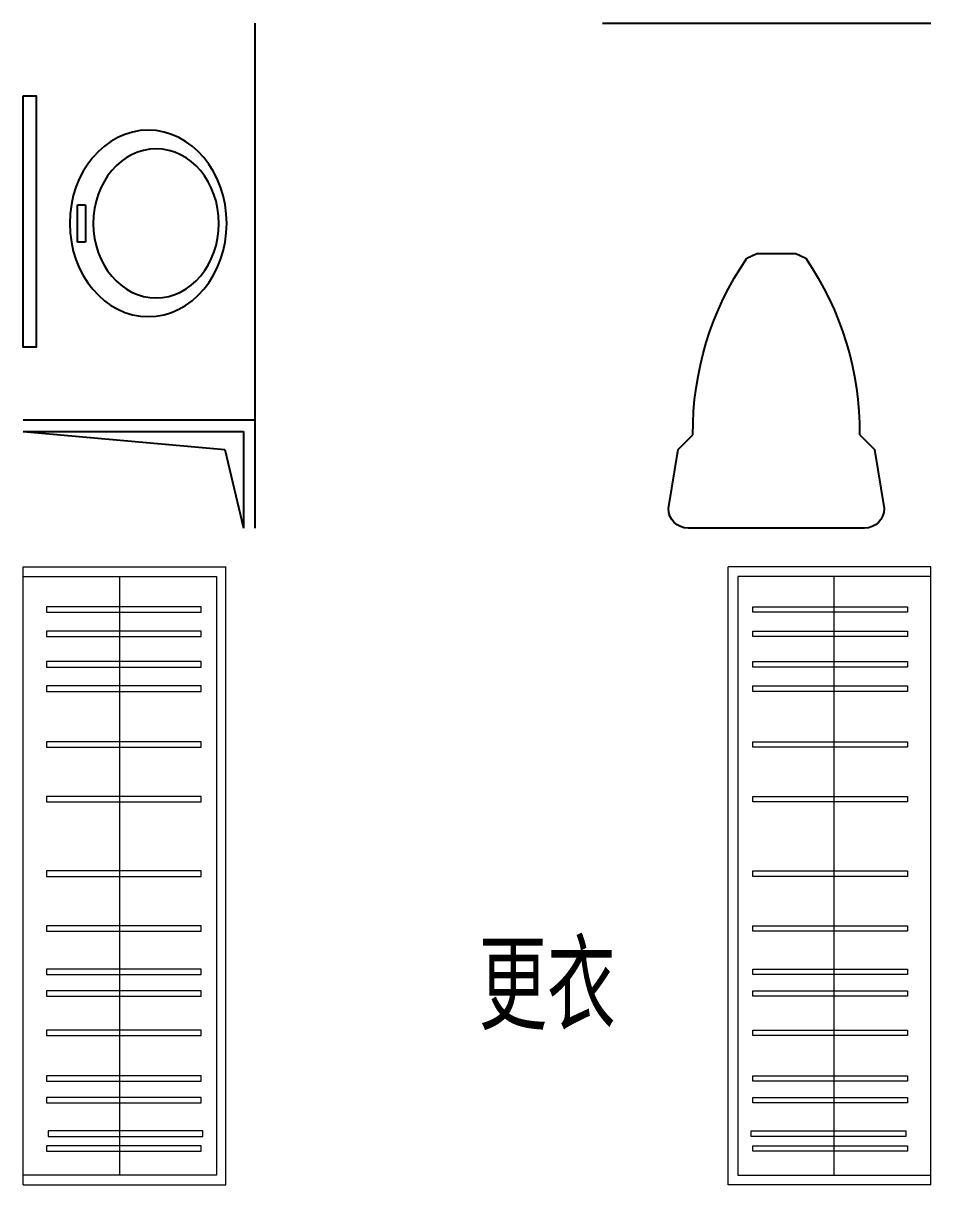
# Model space of a CAD drawing. Extents: x 72956 to 162056, y -6841 to 35159.
# Drawn here: x 112451 to 114801, y 12288 to 15295 of the extents above; entities that cross this region are included whole.
import ezdxf

# ---------------------------------------------------------------- set-up
doc = ezdxf.new("R2010")
doc.units = 0
doc.header["$LTSCALE"] = 1000
doc.header["$MEASUREMENT"] = 0
doc.layers.get('0').update_dxf_attribs({"linetype": 'CONTINUOUS'})
for name, color, linetype in [('-厨卫', 154, 'CONTINUOUS'), ('-文字', 7, 'CONTINUOUS'), ('-管井', 228, 'CONTINUOUS')]:
    doc.layers.add(name, color=color, linetype=linetype)
doc.layers.add('-家具', color=44, linetype='CONTINUOUS', lineweight=9)
doc.styles.add('样式 1', font='SIMHEI.TTF', dxfattribs={"width": 0.65, "height": 500})

# ---------------------------------------------------------------- blocks, each defined once
blk = doc.blocks.new('A$C3F2D3E33')
at = {"linetype": 'ByBlock'}
for p, q in [((228.6, 711.2), (203.2, 698.5)), ((330.2, 711.2), (228.6, 711.2)), ((355.6, 698.5), (330.2, 711.2)), ((63.5, 241.3), (25.4, 203.2)), ((533.4, 203.2), (495.3, 241.3)), ((25.4, 203.2), (0, 50.8)), ((558.8, 50.8), (533.4, 203.2)), ((50.8, 0), (508, 0))]:
    blk.add_line(p, q, dxfattribs=at)
for centre, radius, start, end in [((858.4, 248.4), 794.9, 145.5092, 180.5092), ((-299.6, 248.4), 794.9, 359.4908, 34.4908), ((50.8, 50.8), 50.8, 180, 270), ((508, 50.8), 50.8, 270, 0)]:
    blk.add_arc(centre, radius, start, end, dxfattribs=at)
blk = doc.blocks.new('A$C028E412E')
for p, q in [((193, 40.4), (289.6, 40.4)), ((193, 20.1), (193, 40.4)), ((289.6, 40.4), (289.6, 20.1)), ((289.6, 20.1), (193, 20.1))]:
    blk.add_line(p, q)
at = {"extrusion": (0, 0, -1)}
for centre, major_axis in [((241.3, 203), (241.3, 0)), ((241.3, 223.3), (-193, 0))]:
    blk.add_ellipse(centre, major_axis=major_axis, ratio=0.842105, start_param=3.141593, end_param=9.424778, dxfattribs=at)
blk = doc.blocks.new('A-6家具3')
at = {"layer": '-家具'}
for p, q in [((109100.7, 37504.5), (109625.7, 37504.5)), ((109100.7, 35904.5), (109100.7, 37504.5)), ((109625.7, 35904.5), (109625.7, 37504.5)), ((110925.7, 35904.5), (110925.7, 37504.5)), ((111450.7, 37504.5), (110925.7, 37504.5)), ((111450.7, 35904.5), (111450.7, 37504.5)), ((109100.7, 37479.5), (109600.7, 37479.5)), ((109350.7, 35929.5), (109350.7, 37479.5)), ((109600.7, 37479.5), (109600.7, 35929.5)), ((111450.7, 37479.5), (110950.7, 37479.5)), ((110950.7, 37479.5), (110950.7, 35929.5)), ((111200.7, 35929.5), (111200.7, 37479.5)), ((109561.4, 37400.8), (109161.3, 37400.8)), ((109161.3, 37386.7), (109561.4, 37386.7)), ((109561.4, 37386.7), (109561.4, 37400.8)), ((110990.1, 37386.7), (110990.1, 37400.8)), ((110990.1, 37400.8), (111390.2, 37400.8)), ((111390.2, 37386.7), (110990.1, 37386.7)), ((109561.4, 37337.8), (109161.3, 37337.8)), ((109161.3, 37323.7), (109561.4, 37323.7)), ((109561.4, 37323.7), (109561.4, 37337.8)), ((110990.1, 37323.7), (110990.1, 37337.8)), ((110990.1, 37337.8), (111390.2, 37337.8)), ((111390.2, 37323.7), (110990.1, 37323.7)), ((109561.4, 37258.9), (109161.3, 37258.9)), ((109561.4, 37244.8), (109561.4, 37258.9)), ((110990.1, 37244.8), (110990.1, 37258.9)), ((110990.1, 37258.9), (111390.2, 37258.9)), ((109161.3, 37244.8), (109561.4, 37244.8)), ((111390.2, 37244.8), (110990.1, 37244.8)), ((109561.4, 37195.8), (109161.3, 37195.8)), ((109161.3, 37181.7), (109561.4, 37181.7)), ((109561.4, 37181.7), (109561.4, 37195.8)), ((110990.1, 37181.7), (110990.1, 37195.8)), ((110990.1, 37195.8), (111390.2, 37195.8)), ((111390.2, 37181.7), (110990.1, 37181.7)), ((109561.4, 37051.5), (109161.3, 37051.5)), ((109561.4, 37037.4), (109561.4, 37051.5)), ((110990.1, 37037.4), (110990.1, 37051.5)), ((110990.1, 37051.5), (111390.2, 37051.5)), ((109161.3, 37037.4), (109561.4, 37037.4)), ((111390.2, 37037.4), (110990.1, 37037.4)), ((109561.4, 36909.6), (109161.3, 36909.6)), ((109561.4, 36895.5), (109561.4, 36909.6)), ((110990.1, 36895.5), (110990.1, 36909.6)), ((110990.1, 36909.6), (111390.2, 36909.6)), ((109161.3, 36895.5), (109561.4, 36895.5)), ((111390.2, 36895.5), (110990.1, 36895.5)), ((109561.4, 36716.8), (109161.3, 36716.8)), ((109561.4, 36702.7), (109561.4, 36716.8)), ((110990.1, 36702.7), (110990.1, 36716.8)), ((110990.1, 36716.8), (111390.2, 36716.8)), ((109161.3, 36702.7), (109561.4, 36702.7)), ((111390.2, 36702.7), (110990.1, 36702.7)), ((109561.4, 36574.8), (109161.3, 36574.8)), ((109561.4, 36560.7), (109561.4, 36574.8)), ((110990.1, 36560.7), (110990.1, 36574.8)), ((110990.1, 36574.8), (111390.2, 36574.8)), ((109161.3, 36560.7), (109561.4, 36560.7)), ((111390.2, 36560.7), (110990.1, 36560.7)), ((109561.4, 36463), (109161.3, 36463)), ((109161.3, 36448.9), (109561.4, 36448.9)), ((109561.4, 36448.9), (109561.4, 36463)), ((110990.1, 36448.9), (110990.1, 36463)), ((110990.1, 36463), (111390.2, 36463)), ((111390.2, 36448.9), (110990.1, 36448.9)), ((109561.4, 36406.5), (109161.3, 36406.5)), ((109161.3, 36392.4), (109561.4, 36392.4)), ((109561.4, 36392.4), (109561.4, 36406.5)), ((110990.1, 36392.4), (110990.1, 36406.5)), ((110990.1, 36406.5), (111390.2, 36406.5)), ((111390.2, 36392.4), (110990.1, 36392.4)), ((109561.4, 36304.6), (109161.3, 36304.6)), ((109561.4, 36290.5), (109561.4, 36304.6)), ((110990.1, 36290.5), (110990.1, 36304.6)), ((110990.1, 36304.6), (111390.2, 36304.6)), ((109161.3, 36290.5), (109561.4, 36290.5)), ((111390.2, 36290.5), (110990.1, 36290.5)), ((109561.4, 36186.8), (109161.3, 36186.8)), ((109561.4, 36172.8), (109561.4, 36186.8)), ((110990.1, 36172.8), (110990.1, 36186.8)), ((110990.1, 36186.8), (111390.2, 36186.8)), ((109161.3, 36172.8), (109561.4, 36172.8)), ((111390.2, 36172.8), (110990.1, 36172.8)), ((109561.4, 36130.3), (109161.3, 36130.3)), ((109161.3, 36116.2), (109561.4, 36116.2)), ((109561.4, 36116.2), (109561.4, 36130.3)), ((110990.1, 36116.2), (110990.1, 36130.3)), ((110990.1, 36130.3), (111390.2, 36130.3)), ((111390.2, 36116.2), (110990.1, 36116.2)), ((109565.6, 36043.9), (109165.4, 36043.9)), ((109165.4, 36029.8), (109565.6, 36029.8)), ((109565.6, 36029.8), (109565.6, 36043.9)), ((110985.9, 36029.8), (110985.9, 36043.9)), ((110985.9, 36043.9), (111386, 36043.9)), ((111386, 36029.8), (110985.9, 36029.8)), ((109561.4, 36005.6), (109161.3, 36005.6)), ((109561.4, 35991.5), (109561.4, 36005.6)), ((110990.1, 35991.5), (110990.1, 36005.6)), ((110990.1, 36005.6), (111390.2, 36005.6)), ((109161.3, 35991.5), (109561.4, 35991.5)), ((111390.2, 35991.5), (110990.1, 35991.5)), ((109600.7, 35929.5), (109100.7, 35929.5)), ((109100.7, 35904.5), (109625.7, 35904.5)), ((111450.7, 35904.5), (110925.7, 35904.5)), ((110950.7, 35929.5), (111450.7, 35929.5))]:
    blk.add_line(p, q, dxfattribs=at)
for points in [[(109161.3, 37386.7), (109561.4, 37386.7), (109561.4, 37400.8), (109161.3, 37400.8)], [(111390.2, 37386.7), (110990.1, 37386.7), (110990.1, 37400.8), (111390.2, 37400.8)], [(109161.3, 37323.7), (109561.4, 37323.7), (109561.4, 37337.8), (109161.3, 37337.8)], [(111390.2, 37323.7), (110990.1, 37323.7), (110990.1, 37337.8), (111390.2, 37337.8)], [(109161.3, 37244.8), (109561.4, 37244.8), (109561.4, 37258.9), (109161.3, 37258.9)], [(111390.2, 37244.8), (110990.1, 37244.8), (110990.1, 37258.9), (111390.2, 37258.9)], [(109161.3, 37181.7), (109561.4, 37181.7), (109561.4, 37195.8), (109161.3, 37195.8)], [(111390.2, 37181.7), (110990.1, 37181.7), (110990.1, 37195.8), (111390.2, 37195.8)], [(109161.3, 37037.4), (109561.4, 37037.4), (109561.4, 37051.5), (109161.3, 37051.5)], [(111390.2, 37037.4), (110990.1, 37037.4), (110990.1, 37051.5), (111390.2, 37051.5)], [(109161.3, 36895.5), (109561.4, 36895.5), (109561.4, 36909.6), (109161.3, 36909.6)], [(111390.2, 36895.5), (110990.1, 36895.5), (110990.1, 36909.6), (111390.2, 36909.6)], [(109161.3, 36702.7), (109561.4, 36702.7), (109561.4, 36716.8), (109161.3, 36716.8)], [(111390.2, 36702.7), (110990.1, 36702.7), (110990.1, 36716.8), (111390.2, 36716.8)], [(109161.3, 36560.7), (109561.4, 36560.7), (109561.4, 36574.8), (109161.3, 36574.8)], [(111390.2, 36560.7), (110990.1, 36560.7), (110990.1, 36574.8), (111390.2, 36574.8)], [(109161.3, 36448.9), (109561.4, 36448.9), (109561.4, 36463), (109161.3, 36463)], [(111390.2, 36448.9), (110990.1, 36448.9), (110990.1, 36463), (111390.2, 36463)], [(109161.3, 36392.4), (109561.4, 36392.4), (109561.4, 36406.5), (109161.3, 36406.5)], [(111390.2, 36392.4), (110990.1, 36392.4), (110990.1, 36406.5), (111390.2, 36406.5)], [(109161.3, 36290.5), (109561.4, 36290.5), (109561.4, 36304.6), (109161.3, 36304.6)], [(111390.2, 36290.5), (110990.1, 36290.5), (110990.1, 36304.6), (111390.2, 36304.6)], [(109161.3, 36172.8), (109561.4, 36172.8), (109561.4, 36186.8), (109161.3, 36186.8)], [(111390.2, 36172.8), (110990.1, 36172.8), (110990.1, 36186.8), (111390.2, 36186.8)], [(109161.3, 36116.2), (109561.4, 36116.2), (109561.4, 36130.3), (109161.3, 36130.3)], [(111390.2, 36116.2), (110990.1, 36116.2), (110990.1, 36130.3), (111390.2, 36130.3)], [(109165.4, 36029.8), (109565.6, 36029.8), (109565.6, 36043.9), (109165.4, 36043.9)], [(111386, 36029.8), (110985.9, 36029.8), (110985.9, 36043.9), (111386, 36043.9)], [(109161.3, 35991.5), (109561.4, 35991.5), (109561.4, 36005.6), (109161.3, 36005.6)], [(111390.2, 35991.5), (110990.1, 35991.5), (110990.1, 36005.6), (111390.2, 36005.6)]]:
    blk.add_lwpolyline(points, close=True, dxfattribs=at)

msp = doc.modelspace()

# ---------------------------------------------------------------- linework, layer by layer
at = {"layer": '-厨卫'}
for p, q in [((113050.748, 15295.456), (113050.748, 14268.456)), ((113950.748, 15295.456), (114800.748, 15295.456))]:
    msp.add_line(p, q, dxfattribs=at)
msp.add_lwpolyline([(112450.748, 15107.283), (112484.516, 15107.283), (112484.516, 14456.629), (112450.748, 14456.629)], close=True, dxfattribs=at)
at = {"layer": '-管井'}
for p, q in [((112450.748, 14268.456), (113050.748, 14268.456)), ((113050.748, 14268.456), (113050.748, 13988.456)), ((112450.748, 14238.456), (113020.748, 14238.456)), ((112450.748, 14238.456), (112972.804, 14191.989)), ((113020.748, 14238.456), (113020.748, 13988.456)), ((112972.804, 14191.989), (113020.748, 13988.456))]:
    msp.add_line(p, q, dxfattribs=at)

# ---------------------------------------------------------------- block references
at = {"layer": '-厨卫', "xscale": -1}
for name, p in [('A-6家具3', (223901.497, -23616.019)), ('A$C3F2D3E33', (114680.148, 13988.456))]:
    msp.add_blockref(name, p, dxfattribs=at)
at = {"layer": '-厨卫', "rotation": 270}
msp.add_blockref('A$C028E412E', (112571.506, 15018.605), dxfattribs=at)

# ---------------------------------------------------------------- texts
at = {"layer": '-文字', "insert": (113984.733, 12911.043), "char_height": 200, "width": 1860.46542, "attachment_point": 3, "style": '样式 1'}
msp.add_mtext('更衣', dxfattribs=at)

doc.saveas('drawing.dxf')
